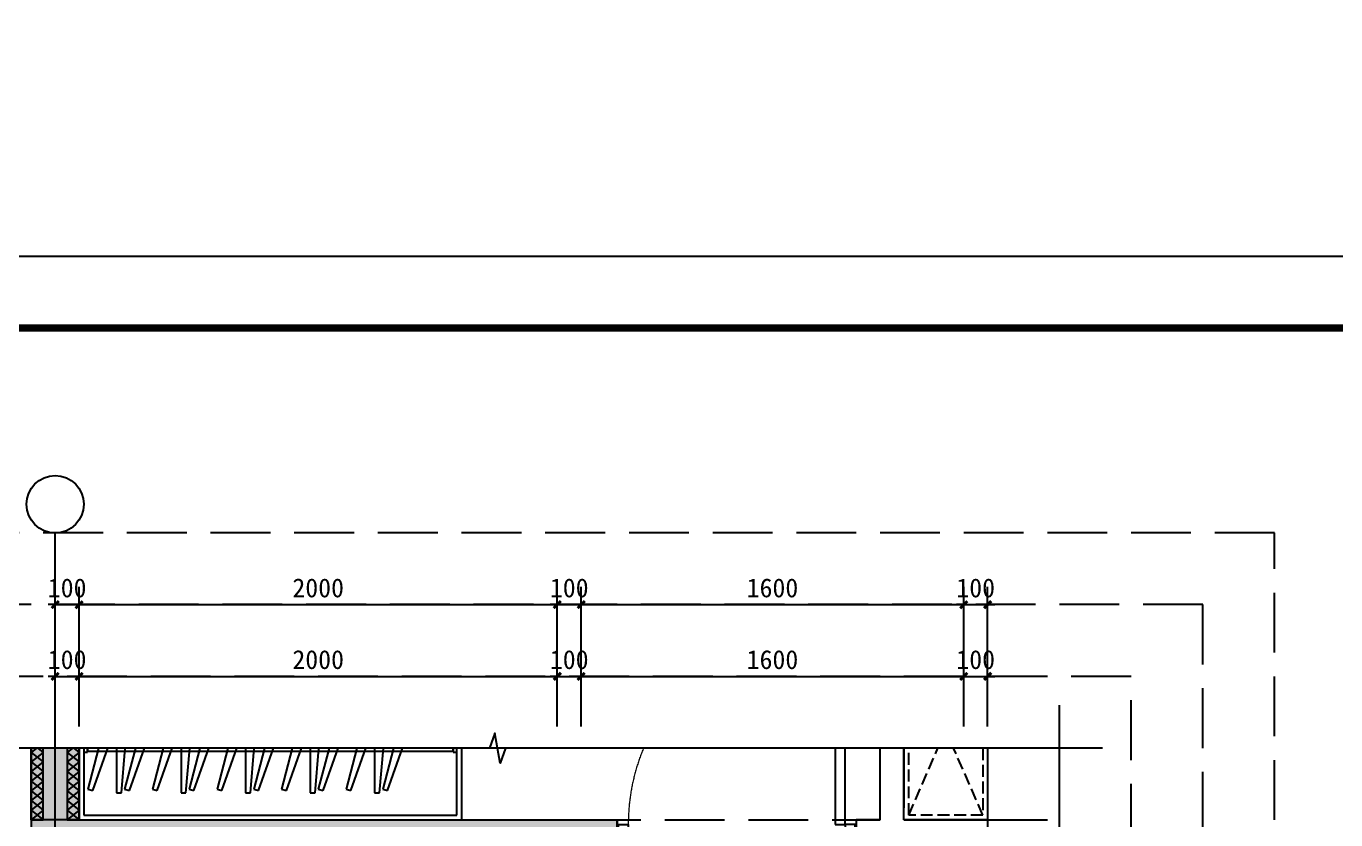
# Model space of a CAD drawing. Header units: millimetres. Extents: x -15 to 66915, y -15 to 18798.
# Drawn here: x 57304 to 62782, y 15463 to 18783 of the extents above; entities that cross this region are included whole.
import ezdxf
from ezdxf.enums import TextEntityAlignment as Align
from ezdxf.xclip import XClip

# ---------------------------------------------------------------- set-up
doc = ezdxf.new("R2010")
doc.units = ezdxf.units.MM
doc.header["$LTSCALE"] = 1000
doc.header["$XCLIPFRAME"] = 2
for name, pattern in [('1#2#楼$0$DOTE', [2.42, 2, -0.2, 0.02, -0.2]), ('160-墙体$0$DASH', [0.35, 0.25, -0.1]), ('160-家具-标$0$DASH', [0.35, 0.25, -0.1]), ('DASH', [0.35, 0.25, -0.1])]:
    doc.linetypes.add(name, pattern=pattern)
doc.layers.get('Defpoints').update_dxf_attribs({"color": 4, "linetype": 'DASH'})
for name, color, linetype in [('1#2#楼$0$A-ANNO-AXIS', 3, 'Continuous'), ('1#2#楼$0$A-ANNO-DIMS', 3, 'Continuous'), ('1#2#楼$0$A-ANNO-DOTE', 10, '1#2#楼$0$DOTE'), ('1#2#楼$0$A-ANNO-SYMB', 3, 'Continuous'), ('160-J-MC$0$A-DOOR', 51, 'Continuous'), ('160-J-MC$0$A-FLOR-HRAL', 71, 'Continuous'), ('160-J-MC$0$A-WALL-CONC', 9, 'Continuous'), ('160-墙体$0$A-COLU-CONC-HATC', 204, 'Continuous'), ('160-墙体$0$A-DOOR', 51, 'Continuous'), ('160-墙体$0$A-WALL-BLOK', 131, 'Continuous'), ('160-墙体$0$A-WALL-CONC', 9, 'Continuous'), ('160-墙体$0$A-WALL-INSL', 241, 'Continuous'), ('160-墙体-PC$0$A-ANNO-HATC-PATT', 8, 'Continuous'), ('160-家具-标$0$DS-HIGH CABINET', 47, 'Continuous'), ('160-家具-标$0$DS-HIGH CABINET--02', 35, 'Continuous'), ('A1+无手签$0$A-ANNO-TTLB', 7, 'Continuous'), ('AXIS_TEXT', 7, 'Continuous')]:
    doc.layers.add(name, color=color, linetype=linetype)
doc.styles.add('1#2#楼$0$_TCH_DIM_T3', font='')
doc.styles.add('COMPLEX', font='COMPLEX')
doc.styles.get('1#2#楼$0$_TCH_DIM_T3').set_extended_font_data('SimSun')
doc.dimstyles.new('1#2#楼$0$_TCH_ARCH&&30', dxfattribs={"dimtxt": 79.303797, "dimasz": 30, "dimexe": 75, "dimexo": 90, "dimgap": 30, "dimtad": 1, "dimdec": 0, "dimzin": 0, "dimdsep": 46, "dimtxsty": '1#2#楼$0$_TCH_DIM_T3', "dimblk": '1#2#楼$0$_ArchTick', "dimcen": 0.09, "dimclrt": 7, "dimazin": 2, "dimtfac": 1, "dimtdec": 0, "dimtix": 1, "dimtmove": 2, "dimatfit": 3, "dimfxl": 100, "dimtolj": 1, "dimtzin": 0, "dimarcsym": 0})

# ---------------------------------------------------------------- blocks, each defined once
blk = doc.blocks.new('160-墙体$0$$DorLib2D$00000009')
for p, q in [((0.4129, 0.9053), (0.4129, 0.0807)), ((0.4541, 0.9053), (0.4129, 0.9053)), ((0.4541, 0.0807), (0.4541, 0.9053)), ((0.4129, 0.7822), (0.378, 0.7822)), ((0.489, 0.7822), (0.4541, 0.7822)), ((0.4129, 0.6235), (0.378, 0.6235)), ((0.489, 0.6235), (0.4541, 0.6235)), ((-0.4941, 0.0807), (-0.4529, 0.0807)), ((-0.4941, -0.0018), (-0.4941, 0.0807)), ((-0.4529, 0.0807), (-0.4529, 0.0395)), ((0.4129, 0.0807), (0.4541, 0.0807)), ((0.4953, 0.0807), (0.4541, 0.0807)), ((0.4541, 0.0807), (0.4541, 0.0395)), ((0.4953, -0.0018), (0.4953, 0.0807)), ((-0.4529, 0.0395), (-0.4117, 0.0395)), ((-0.4117, 0.0395), (-0.4117, -0.0018)), ((0.4541, 0.0395), (0.4129, 0.0395)), ((0.4129, 0.0395), (0.4129, -0.0018)), ((-0.4941, -0.0018), (-0.4941, -0.0018)), ((-0.4117, -0.0018), (-0.4941, -0.0018)), ((0.4129, -0.0018), (0.4953, -0.0018)), ((0.4953, -0.0018), (0.4953, -0.0018))]:
    blk.add_line(p, q)
at = {"lineweight": 13}
for p, q in [((0.378, 0.7822), (0.378, 0.6235)), ((0.489, 0.7822), (0.489, 0.6235))]:
    blk.add_line(p, q, dxfattribs=at)
blk.add_arc((0.3716, 0.0817), 0.8246, 87.134, 180.0717, dxfattribs=at)
blk = doc.blocks.new('160-墙体')
at = {"layer": '160-墙体$0$A-COLU-CONC-HATC'}
for points in [[(100, 11200), (-100, 11400), (-100, 10700), (100, 10700)], [(-100, 11400), (100, 11200), (800, 11200), (800, 11400)], [(2900, 11200), (4200, 11200), (4200, 11400), (2900, 11400)], [(100, 10700), (-100, 10700), (-100, 8100), (33.3, 8100), (100, 8200)], [(33.3, 8100), (100, 8000), (2350, 8000), (2350, 8200), (100, 8200)]]:
    blk.add_hatch(color=256, dxfattribs=at).paths.add_polyline_path(points)
at = {"layer": '160-墙体$0$A-DOOR', "linetype": '160-墙体$0$DASH'}
blk.add_line((3900, 8200), (6500, 8200), dxfattribs=at)
at = {"layer": '160-墙体$0$A-WALL-BLOK'}
for p, q in [((3450, 8200), (3450, 11200)), ((3450, 11200), (3550, 11200)), ((3550, 8200), (3550, 11200)), ((2350, 8000), (2350, 8200)), ((3450, 8200), (3350, 8200)), ((3350, 8200), (3350, 8000)), ((3550, 8200), (3900, 8200)), ((3900, 8200), (3900, 8000))]:
    blk.add_line(p, q, dxfattribs=at)
at = {"layer": '160-墙体$0$A-WALL-CONC'}
for p, q in [((-100, 11400), (-100, 10700)), ((-100, 11400), (800, 11400)), ((800, 11400), (800, 11200)), ((2900, 11400), (4200, 11400)), ((2900, 11400), (2900, 11200)), ((4200, 11400), (4200, 11200)), ((100, 11200), (100, 10700)), ((100, 11200), (800, 11200)), ((2900, 11200), (4200, 11200)), ((-100, 10700), (-100, 8100)), ((100, 10700), (100, 8200)), ((100, 8200), (2350, 8200)), ((2350, 8200), (2350, 8000))]:
    blk.add_line(p, q, dxfattribs=at)
at = {"layer": '160-墙体$0$A-WALL-INSL'}
for p, q in [((-220, 11520), (800, 11520)), ((2900, 11520), (4200, 11520))]:
    blk.add_line(p, q, dxfattribs=at)
at = {"layer": '160-墙体$0$A-DOOR', "xscale": 1000, "yscale": 1000, "zscale": 200}
blk.add_blockref('160-墙体$0$$DorLib2D$00000009', (2850, 8100), dxfattribs=at)
blk = doc.blocks.new('160-J-MC$0$$WINLIB2D$00000001')
at = {"color": 0}
for points in [[(-0.5, 0.5), (-0.5, -0.5)], [(-0.5, 0.5), (0.5, 0.5)], [(0.5, -0.5), (0.5, 0.5)], [(0.5, 0.1667), (-0.5, 0.1667)], [(0.5, -0.1667), (-0.5, -0.1667)], [(-0.5, -0.5), (0.5, -0.5)]]:
    blk.add_lwpolyline(points, dxfattribs=at)
blk = doc.blocks.new('160-J-MC')
at = {"layer": '160-J-MC$0$A-FLOR-HRAL'}
for points in [[(-6000, 11250), (-4200, 11250), (-4200, 11200), (-6000, 11200)], [(-2900, 11250), (-800, 11250), (-800, 11200), (-2900, 11200)]]:
    blk.add_lwpolyline(points, close=True, dxfattribs=at)
at = {"layer": '160-J-MC$0$A-WALL-CONC'}
for p, q in [((-4200, 11400), (-4200, 11200)), ((-2900, 11400), (-2900, 11200)), ((-800, 11400), (-800, 11200))]:
    blk.add_line(p, q, dxfattribs=at)
at = {"layer": '160-J-MC$0$A-DOOR', "yscale": 320, "zscale": 320, "rotation": 180}
for p, xscale in [((-5100, 11360), 1800), ((-1850, 11360), 2100)]:
    blk.add_blockref('160-J-MC$0$$WINLIB2D$00000001', p, dxfattribs=dict(at, xscale=xscale))
blk = doc.blocks.new('*U235')
at = {"color": 250, "linetype": '160-家具-标$0$DASH', "ltscale": 0.2}
for p, q in [((20, -330), (730, -20)), ((20, -20), (730, -330)), ((770, -330), (1480, -20)), ((770, -20), (1480, -330)), ((1520, -330), (2230, -20)), ((1520, -20), (2230, -330)), ((2270, -330), (2980, -20)), ((2270, -20), (2980, -330))]:
    blk.add_line(p, q, dxfattribs=at)
for points in [[(0, 0), (750, 0), (750, -350), (0, -350)], [(750, 0), (1500, 0), (1500, -350), (750, -350)], [(1500, 0), (2250, 0), (2250, -350), (1500, -350)], [(2250, 0), (3000, 0), (3000, -350), (2250, -350)]]:
    blk.add_lwpolyline(points, close=True)
for points in [[(20, -20), (730, -20), (730, -330), (20, -330)], [(770, -20), (1480, -20), (1480, -330), (770, -330)], [(1520, -20), (2230, -20), (2230, -330), (1520, -330)], [(2270, -20), (2980, -20), (2980, -330), (2270, -330)]]:
    blk.add_lwpolyline(points, close=True, dxfattribs=at)
blk = doc.blocks.new('*U230')
at = {"layer": '160-家具-标$0$DS-HIGH CABINET', "ltscale": 20}
blk.add_lwpolyline([(0, 0), (0, -600), (1600.1, -600), (1600.1, 0)], close=True, dxfattribs=at)
at = {"layer": '160-家具-标$0$DS-HIGH CABINET--02', "linetype": '160-家具-标$0$DASH', "ltscale": 300}
for points in [[(20, -25), (20, -580), (1580.1, -580), (1580.1, -25)], [(35, -282.5), (20, -282.5), (20, -317.5), (35, -317.5)], [(1565.1, -287.5), (35, -287.5), (35, -312.5), (1565.1, -312.5)], [(1580.1, -282.5), (1565.1, -282.5), (1565.1, -317.5), (1580.1, -317.5)]]:
    blk.add_lwpolyline(points, close=True, dxfattribs=at)
for points in [[(135.6, -93.9), (36.9, -472.2), (57, -477.4), (119.8, -300), (151.6, -96.5), (135.6, -93.9)], [(156.2, -96.6), (156.2, -487.5), (176.9, -487.5), (192.9, -300), (172.4, -95), (156.2, -96.6)], [(289, -93.9), (190.4, -472.2), (210.4, -477.4), (273.2, -300), (305, -96.5), (289, -93.9)], [(405.6, -93.9), (306.9, -472.2), (327, -477.4), (389.8, -300), (421.6, -96.5), (405.6, -93.9)], [(426.2, -96.6), (426.2, -487.5), (446.9, -487.5), (462.9, -300), (442.4, -95), (426.2, -96.6)], [(559, -93.9), (460.4, -472.2), (480.4, -477.4), (543.2, -300), (575, -96.5), (559, -93.9)], [(675.6, -93.9), (576.9, -472.2), (597, -477.4), (659.8, -300), (691.6, -96.5), (675.6, -93.9)], [(696.2, -96.6), (696.2, -487.5), (716.9, -487.5), (732.9, -300), (712.4, -95), (696.2, -96.6)], [(829, -93.9), (730.4, -472.2), (750.4, -477.4), (813.2, -300), (845, -96.5), (829, -93.9)], [(945.6, -93.9), (846.9, -472.2), (867, -477.4), (929.8, -300), (961.6, -96.5), (945.6, -93.9)], [(966.2, -96.6), (966.2, -487.5), (986.9, -487.5), (1002.9, -300), (982.4, -95), (966.2, -96.6)], [(1099, -93.9), (1000.4, -472.2), (1020.4, -477.4), (1083.2, -300), (1115, -96.5), (1099, -93.9)], [(1215.6, -93.9), (1116.9, -472.2), (1137, -477.4), (1199.8, -300), (1231.6, -96.5), (1215.6, -93.9)], [(1236.2, -96.6), (1236.2, -487.5), (1256.9, -487.5), (1272.9, -300), (1252.4, -95), (1236.2, -96.6)], [(1369, -93.9), (1270.4, -472.2), (1290.4, -477.4), (1353.2, -300), (1385, -96.5), (1369, -93.9)]]:
    blk.add_lwpolyline(points, dxfattribs=at)
blk = doc.blocks.new('160-家具-标', base_point=(73350, 11050.5))
at = {"layer": 'Defpoints'}
for points in [[(69900, 19150.5), (66850, 19150.5), (66850, 22150.5), (69900, 22150.5)], [(70000, 22150.5), (73350, 22150.5), (73350, 19150.5), (70000, 19150.5)]]:
    blk.add_lwpolyline(points, close=True, dxfattribs=at)
at = {"ltscale": 400, "xscale": -1}
blk.add_blockref('*U230', (73350, 19750.5), dxfattribs=at)
at = {"layer": '160-家具-标$0$DS-HIGH CABINET', "extrusion": (0, 0, -1), "zscale": -1.000000000000001, "rotation": 90}
blk.add_blockref('*U235', (-69900, 19150.5), dxfattribs=at)
blk = doc.blocks.new('160-墙体-PC$0$$LinePat$保温板1')
at = {"color": 0}
for p, q in [((0, 0), (16, -20)), ((0, -20), (16, 0))]:
    blk.add_line(p, q, dxfattribs=at)
blk = doc.blocks.new('160-墙体-PC')
at = {"layer": '160-墙体-PC$0$A-ANNO-HATC-PATT'}
for points in [[(799.8, 11200), (799.8, 11400), (399.8, 11400), (399.8, 11200)], [(399.8, 11350), (399.8, 11400), (799.8, 11400), (799.8, 11350)], [(2899.8, 11350), (2899.8, 11400), (4199.8, 11400), (4199.8, 11350)], [(4199.8, 11200), (4199.8, 11400), (2899.8, 11400), (2899.8, 11200)], [(399.8, 11200), (399.8, 11250), (799.8, 11250), (799.8, 11200)], [(2899.8, 11200), (2899.8, 11250), (4199.8, 11250), (4199.8, 11200)], [(-100, 8200), (-50, 8200), (-50.2, 10900), (-100.2, 10900)], [(-100.2, 10900), (99.8, 10900), (100, 8200), (-100, 8200)], [(50, 8200), (100, 8200), (99.8, 10900), (49.8, 10900)]]:
    blk.add_lwpolyline(points, close=True, dxfattribs=at)
at = {"layer": '160-墙体-PC$0$A-ANNO-HATC-PATT', "yscale": 2.5, "zscale": 2.5}
for p, xscale, rotation in [((439.8, 11349.8), 2.499981720335275, 180.0333475038622), ((479.8, 11349.8), 2.499981720335275, 180.0333475038622), ((519.8, 11349.8), 2.499981720335275, 180.0333475038622), ((559.8, 11349.9), 2.499981720335275, 180.0333475038622), ((599.8, 11349.9), 2.499981720335275, 180.0333475038622), ((639.8, 11349.9), 2.499981720335275, 180.0333475038622), ((679.8, 11349.9), 2.499981720335275, 180.0333475038622), ((719.8, 11350), 2.499981720335275, 180.0333475038622), ((759.8, 11350), 2.499981720335275, 180.0333475038622), ((799.8, 11350), 2.499981720335275, 180.0333475038622), ((2940.4, 11349.8), 2.539062541603466, 180.010371239789), ((2981, 11349.8), 2.539062541603466, 180.010371239789), ((3021.6, 11349.8), 2.539062541603466, 180.010371239789), ((3062.3, 11349.8), 2.539062541603466, 180.010371239789), ((3102.9, 11349.8), 2.539062541603466, 180.010371239789), ((3143.5, 11349.8), 2.539062541603466, 180.010371239789), ((3184.1, 11349.8), 2.539062541603466, 180.010371239789), ((3224.8, 11349.8), 2.539062541603466, 180.010371239789), ((3265.4, 11349.8), 2.539062541603466, 180.010371239789), ((3306, 11349.8), 2.539062541603466, 180.010371239789), ((3346.6, 11349.8), 2.539062541603466, 180.010371239789), ((3387.3, 11349.9), 2.539062541603466, 180.010371239789), ((3427.9, 11349.9), 2.539062541603466, 180.010371239789), ((3468.5, 11349.9), 2.539062541603466, 180.010371239789), ((3509.1, 11349.9), 2.539062541603466, 180.010371239789), ((3549.8, 11349.9), 2.539062541603466, 180.010371239789), ((3590.4, 11349.9), 2.539062541603466, 180.010371239789), ((3631, 11349.9), 2.539062541603466, 180.010371239789), ((3671.6, 11349.9), 2.539062541603466, 180.010371239789), ((3712.3, 11349.9), 2.539062541603466, 180.010371239789), ((3752.9, 11349.9), 2.539062541603466, 180.010371239789), ((3793.5, 11349.9), 2.539062541603466, 180.010371239789), ((3834.1, 11349.9), 2.539062541603466, 180.010371239789), ((3874.8, 11349.9), 2.539062541603466, 180.010371239789), ((3915.4, 11349.9), 2.539062541603466, 180.010371239789), ((3956, 11350), 2.539062541603466, 180.010371239789), ((3996.6, 11350), 2.539062541603466, 180.010371239789), ((4037.3, 11350), 2.539062541603466, 180.010371239789), ((4077.9, 11350), 2.539062541603466, 180.010371239789), ((4118.5, 11350), 2.539062541603466, 180.010371239789), ((4159.1, 11350), 2.539062541603466, 180.010371239789), ((4199.8, 11350), 2.539062541603466, 180.010371239789), ((439.8, 11200), 2.499981296852324, 180.0000113293484), ((479.8, 11200), 2.499981296852324, 180.0000113293484), ((519.8, 11200), 2.499981296852324, 180.0000113293484), ((559.8, 11200), 2.499981296852324, 180.0000113293484), ((599.8, 11200), 2.499981296852324, 180.0000113293484), ((639.8, 11200), 2.499981296852324, 180.0000113293484), ((679.8, 11200), 2.499981296852324, 180.0000113293484), ((719.8, 11200), 2.499981296852324, 180.0000113293484), ((759.8, 11200), 2.499981296852324, 180.0000113293484), ((799.8, 11200), 2.499981296852324, 180.0000113293484), ((2940.4, 11200), 2.539062499997184, 180.0001140310152), ((2981, 11200), 2.539062499997184, 180.0001140310152), ((3021.6, 11200), 2.539062499997184, 180.0001140310152), ((3062.3, 11200), 2.539062499997184, 180.0001140310152), ((3102.9, 11200), 2.539062499997184, 180.0001140310152), ((3143.5, 11200), 2.539062499997184, 180.0001140310152), ((3184.1, 11200), 2.539062499997184, 180.0001140310152), ((3224.8, 11200), 2.539062499997184, 180.0001140310152), ((3265.4, 11200), 2.539062499997184, 180.0001140310152), ((3306, 11200), 2.539062499997184, 180.0001140310152), ((3346.6, 11200), 2.539062499997184, 180.0001140310152), ((3387.3, 11200), 2.539062499997184, 180.0001140310152), ((3427.9, 11200), 2.539062499997184, 180.0001140310152), ((3468.5, 11200), 2.539062499997184, 180.0001140310152), ((3509.1, 11200), 2.539062499997184, 180.0001140310152), ((3549.8, 11200), 2.539062499997184, 180.0001140310152), ((3590.4, 11200), 2.539062499997184, 180.0001140310152), ((3631, 11200), 2.539062499997184, 180.0001140310152), ((3671.6, 11200), 2.539062499997184, 180.0001140310152), ((3712.3, 11200), 2.539062499997184, 180.0001140310152), ((3752.9, 11200), 2.539062499997184, 180.0001140310152), ((3793.5, 11200), 2.539062499997184, 180.0001140310152), ((3834.1, 11200), 2.539062499997184, 180.0001140310152), ((3874.8, 11200), 2.539062499997184, 180.0001140310152), ((3915.4, 11200), 2.539062499997184, 180.0001140310152), ((3956, 11200), 2.539062499997184, 180.0001140310152), ((3996.6, 11200), 2.539062499997184, 180.0001140310152), ((4037.3, 11200), 2.539062499997184, 180.0001140310152), ((4077.9, 11200), 2.539062499997184, 180.0001140310152), ((4118.5, 11200), 2.539062499997184, 180.0001140310152), ((4159.1, 11200), 2.539062499997184, 180.0001140310152), ((4199.8, 11200), 2.539062499997184, 180.0001140310152), ((-50.2, 10900), 2.518653424614289, 270), ((-50.2, 10859.7), 2.518653424614289, 270), ((99.8, 10900), 2.518653434408918, 270.0050547707189), ((99.8, 10859.7), 2.518653434408918, 270.0050547707189), ((-50.2, 10819.4), 2.518653424614289, 270), ((99.8, 10819.4), 2.518653434408918, 270.0050547707189), ((-50.2, 10779.1), 2.518653424614289, 270), ((-50.2, 10738.8), 2.518653424614289, 270), ((99.8, 10779.1), 2.518653434408918, 270.0050547707189), ((99.8, 10738.8), 2.518653434408918, 270.0050547707189), ((-50.2, 10698.5), 2.518653424614289, 270), ((99.8, 10698.5), 2.518653434408918, 270.0050547707189), ((-50.2, 10658.2), 2.518653424614289, 270), ((99.8, 10658.2), 2.518653434408918, 270.0050547707189), ((-50.2, 10617.9), 2.518653424614289, 270), ((-50.2, 10577.6), 2.518653424614289, 270), ((99.8, 10617.9), 2.518653434408918, 270.0050547707189), ((99.8, 10577.6), 2.518653434408918, 270.0050547707189), ((-50.2, 10537.3), 2.518653424614289, 270), ((99.8, 10537.3), 2.518653434408918, 270.0050547707189), ((-50.2, 10497), 2.518653424614289, 270), ((99.8, 10497), 2.518653434408918, 270.0050547707189), ((-50.2, 10456.7), 2.518653424614289, 270), ((-50.2, 10416.4), 2.518653424614289, 270), ((99.8, 10456.7), 2.518653434408918, 270.0050547707189), ((99.8, 10416.4), 2.518653434408918, 270.0050547707189), ((-50.2, 10376.1), 2.518653424614289, 270), ((99.8, 10376.1), 2.518653434408918, 270.0050547707189), ((-50.2, 10335.8), 2.518653424614289, 270), ((99.8, 10335.8), 2.518653434408918, 270.0050547707189), ((-50.2, 10295.5), 2.518653424614289, 270), ((-50.2, 10255.2), 2.518653424614289, 270), ((99.8, 10295.5), 2.518653434408918, 270.0050547707189), ((99.8, 10255.2), 2.518653434408918, 270.0050547707189), ((-50.2, 10214.9), 2.518653424614289, 270), ((99.8, 10214.9), 2.518653434408918, 270.0050547707189), ((-50.2, 10174.6), 2.518653424614289, 270), ((-50.2, 10134.3), 2.518653424614289, 270), ((99.8, 10174.6), 2.518653434408918, 270.0050547707189), ((99.8, 10134.3), 2.518653434408918, 270.0050547707189), ((-50.2, 10094), 2.518653424614289, 270), ((99.8, 10094), 2.518653434408918, 270.0050547707189), ((-50.2, 10053.7), 2.518653424614289, 270), ((99.8, 10053.7), 2.518653434408918, 270.0050547707189), ((-50.2, 10013.4), 2.518653424614289, 270), ((-50.2, 9973.1), 2.518653424614289, 270), ((99.8, 10013.4), 2.518653434408918, 270.0050547707189), ((99.8, 9973.1), 2.518653434408918, 270.0050547707189), ((-50.2, 9932.8), 2.518653424614289, 270), ((99.8, 9932.8), 2.518653434408918, 270.0050547707189), ((-50.2, 9892.5), 2.518653424614289, 270), ((99.8, 9892.5), 2.518653434408918, 270.0050547707189), ((-50.2, 9852.2), 2.518653424614289, 270), ((-50.2, 9811.9), 2.518653424614289, 270), ((99.9, 9852.2), 2.518653434408918, 270.0050547707189), ((99.9, 9811.9), 2.518653434408918, 270.0050547707189), ((-50.2, 9771.6), 2.518653424614289, 270), ((99.9, 9771.6), 2.518653434408918, 270.0050547707189), ((-50.2, 9731.3), 2.518653424614289, 270), ((99.9, 9731.3), 2.518653434408918, 270.0050547707189), ((-50.2, 9691), 2.518653424614289, 270), ((-50.2, 9650.7), 2.518653424614289, 270), ((99.9, 9691), 2.518653434408918, 270.0050547707189), ((99.9, 9650.7), 2.518653434408918, 270.0050547707189), ((-50.2, 9610.4), 2.518653424614289, 270), ((99.9, 9610.4), 2.518653434408918, 270.0050547707189), ((-50.2, 9570.1), 2.518653424614289, 270), ((99.9, 9570.1), 2.518653434408918, 270.0050547707189), ((-50.2, 9529.8), 2.518653424614289, 270), ((-50.2, 9489.5), 2.518653424614289, 270), ((99.9, 9529.8), 2.518653434408918, 270.0050547707189), ((99.9, 9489.5), 2.518653434408918, 270.0050547707189), ((-50.2, 9449.2), 2.518653424614289, 270), ((99.9, 9449.2), 2.518653434408918, 270.0050547707189), ((-50.2, 9408.9), 2.518653424614289, 270), ((-50.2, 9368.7), 2.518653424614289, 270), ((99.9, 9408.9), 2.518653434408918, 270.0050547707189), ((99.9, 9368.7), 2.518653434408918, 270.0050547707189), ((-50.2, 9328.4), 2.518653424614289, 270), ((99.9, 9328.4), 2.518653434408918, 270.0050547707189), ((-50.2, 9288.1), 2.518653424614289, 270), ((99.9, 9288.1), 2.518653434408918, 270.0050547707189), ((-50.2, 9247.8), 2.518653424614289, 270), ((-50.2, 9207.5), 2.518653424614289, 270), ((99.9, 9247.8), 2.518653434408918, 270.0050547707189), ((99.9, 9207.5), 2.518653434408918, 270.0050547707189), ((-50.2, 9167.2), 2.518653424614289, 270), ((99.9, 9167.2), 2.518653434408918, 270.0050547707189), ((-50.2, 9126.9), 2.518653424614289, 270), ((99.9, 9126.9), 2.518653434408918, 270.0050547707189), ((-50.2, 9086.6), 2.518653424614289, 270), ((-50.2, 9046.3), 2.518653424614289, 270), ((99.9, 9086.6), 2.518653434408918, 270.0050547707189), ((99.9, 9046.3), 2.518653434408918, 270.0050547707189), ((-50.2, 9006), 2.518653424614289, 270), ((99.9, 9006), 2.518653434408918, 270.0050547707189), ((-50.2, 8965.7), 2.518653424614289, 270), ((99.9, 8965.7), 2.518653434408918, 270.0050547707189), ((-50.2, 8925.4), 2.518653424614289, 270), ((-50.2, 8885.1), 2.518653424614289, 270), ((99.9, 8925.4), 2.518653434408918, 270.0050547707189), ((99.9, 8885.1), 2.518653434408918, 270.0050547707189), ((-50.2, 8844.8), 2.518653424614289, 270), ((99.9, 8844.8), 2.518653434408918, 270.0050547707189), ((-50.2, 8804.5), 2.518653424614289, 270), ((-50.2, 8764.2), 2.518653424614289, 270), ((99.9, 8804.5), 2.518653434408918, 270.0050547707189), ((99.9, 8764.2), 2.518653434408918, 270.0050547707189), ((-50.2, 8723.9), 2.518653424614289, 270), ((100, 8723.9), 2.518653434408918, 270.0050547707189), ((-50.2, 8683.6), 2.518653424614289, 270), ((100, 8683.6), 2.518653434408918, 270.0050547707189), ((-50.2, 8643.3), 2.518653424614289, 270), ((-50.2, 8603), 2.518653424614289, 270), ((100, 8643.3), 2.518653434408918, 270.0050547707189), ((100, 8603), 2.518653434408918, 270.0050547707189), ((-50.2, 8562.7), 2.518653424614289, 270), ((100, 8562.7), 2.518653434408918, 270.0050547707189), ((-50.2, 8522.4), 2.518653424614289, 270), ((100, 8522.4), 2.518653434408918, 270.0050547707189), ((-50.2, 8482.1), 2.518653424614289, 270), ((-50.2, 8441.8), 2.518653424614289, 270), ((100, 8482.1), 2.518653434408918, 270.0050547707189), ((100, 8441.8), 2.518653434408918, 270.0050547707189), ((-50.2, 8401.5), 2.518653424614289, 270), ((100, 8401.5), 2.518653434408918, 270.0050547707189), ((-50.2, 8361.2), 2.518653424614289, 270), ((100, 8361.2), 2.518653434408918, 270.0050547707189), ((-50.2, 8320.9), 2.518653424614289, 270), ((-50.2, 8280.6), 2.518653424614289, 270), ((100, 8320.9), 2.518653434408918, 270.0050547707189), ((100, 8280.6), 2.518653434408918, 270.0050547707189), ((-50.2, 8240.3), 2.518653424614289, 270), ((100, 8240.3), 2.518653434408918, 270.0050547707189)]:
    blk.add_blockref('160-墙体-PC$0$$LinePat$保温板1', p, dxfattribs=dict(at, xscale=xscale, rotation=rotation))
blk = doc.blocks.new('1#2#楼$0$GTFBGF')
ref = blk.add_blockref('160-墙体-PC', (-9250, -11300))
XClip(ref).set_block_clipping_path([(13249.9999999997, 5350.000000002), (10449.9999999998, 5350.000000002), (10449.9999999998, 11800.000000002), (-900.0000000002, 11800.000000002), (-900.0000000002, -2099.999999998), (13249.9999999996, -2099.9999999981)])
ref = blk.add_blockref('160-J-MC', (-9250, -11300), dxfattribs=dict(xscale=-1))
XClip(ref).set_block_clipping_path([(-13249.9999999999, 5349.9999999999), (-10450, 5349.9999999999), (-10450, 11800), (900, 11800), (900, -2100), (-13249.9999999998, -2100.0000000002)])
ref = blk.add_blockref('160-墙体', (-9250, -11300))
XClip(ref).set_block_clipping_path([(13249.9999999999, 5349.9999999999), (10450, 5349.9999999999), (10450, 11800), (-900, 11800), (-900, -2100), (13249.9999999998, -2100.0000000002)])
at = {"xscale": -1}
blk.add_blockref('160-家具-标', (-9150, -11200), dxfattribs=at)
blk = doc.blocks.new('1#2#楼$0$_ArchTick')
at = {"color": 0, "linetype": 'ByBlock', "const_width": 0.4}
blk.add_lwpolyline([(-0.5, -0.5), (0.5, 0.5)], dxfattribs=at)
blk = doc.blocks.new('*D660')
at = {"layer": '1#2#楼$0$A-ANNO-DIMS', "color": 0, "lineweight": -2, "transparency": 16777216}
for p, q in [((61225.5, 15852.7), (61225.5, 16137.7)), ((61325.5, 15852.7), (61325.5, 16137.7)), ((61225.5, 16062.7), (61195.5, 16062.7)), ((61225.5, 16062.7), (61325.5, 16062.7)), ((61325.5, 16062.7), (61355.5, 16062.7))]:
    blk.add_line(p, q, dxfattribs=at)
at = {"layer": 'Defpoints', "color": 0, "transparency": 16777216}
for p in [(61325.5, 16062.7), (61225.5, 15762.7), (61325.5, 15762.7)]:
    blk.add_point(p, dxfattribs=at)
at = {"layer": '1#2#楼$0$A-ANNO-DIMS', "color": 0, "lineweight": -2, "transparency": 16777216, "xscale": 30, "yscale": 30, "zscale": 30}
blk.add_blockref('1#2#楼$0$_ArchTick', (61225.5, 16062.7), dxfattribs=at)
at = {"layer": '1#2#楼$0$A-ANNO-DIMS', "color": 0, "lineweight": -2, "transparency": 16777216, "xscale": 30, "yscale": 30, "zscale": 30, "rotation": 180}
blk.add_blockref('1#2#楼$0$_ArchTick', (61325.5, 16062.7), dxfattribs=at)
at = {"layer": '1#2#楼$0$A-ANNO-DIMS', "color": 7, "transparency": 16777216, "insert": (61275.5, 16132.3), "char_height": 79.3, "attachment_point": 5, "style": '1#2#楼$0$_TCH_DIM_T3'}
blk.add_mtext('\\A1;100', dxfattribs=at)
blk = doc.blocks.new('*D661')
at = {"layer": '1#2#楼$0$A-ANNO-DIMS', "color": 0, "lineweight": -2, "transparency": 16777216}
for p, q in [((59625.5, 15852.7), (59625.5, 16137.7)), ((61225.5, 15852.7), (61225.5, 16137.7)), ((59625.5, 16062.7), (61225.5, 16062.7))]:
    blk.add_line(p, q, dxfattribs=at)
at = {"layer": 'Defpoints', "color": 0, "transparency": 16777216}
for p in [(61225.5, 16062.7), (59625.5, 15762.7), (61225.5, 15762.7)]:
    blk.add_point(p, dxfattribs=at)
at = {"layer": '1#2#楼$0$A-ANNO-DIMS', "color": 0, "lineweight": -2, "transparency": 16777216, "xscale": 30, "yscale": 30, "zscale": 30, "rotation": 180}
blk.add_blockref('1#2#楼$0$_ArchTick', (59625.5, 16062.7), dxfattribs=at)
at = {"layer": '1#2#楼$0$A-ANNO-DIMS', "color": 0, "lineweight": -2, "transparency": 16777216, "xscale": 30, "yscale": 30, "zscale": 30}
blk.add_blockref('1#2#楼$0$_ArchTick', (61225.5, 16062.7), dxfattribs=at)
at = {"layer": '1#2#楼$0$A-ANNO-DIMS', "color": 7, "transparency": 16777216, "insert": (60425.5, 16132.3), "char_height": 79.3, "attachment_point": 5, "style": '1#2#楼$0$_TCH_DIM_T3'}
blk.add_mtext('\\A1;1600', dxfattribs=at)
blk = doc.blocks.new('*D662')
at = {"layer": '1#2#楼$0$A-ANNO-DIMS', "color": 0, "lineweight": -2, "transparency": 16777216}
for p, q in [((59525.5, 15852.7), (59525.5, 16137.7)), ((59625.5, 15852.7), (59625.5, 16137.7)), ((59525.5, 16062.7), (59495.5, 16062.7)), ((59525.5, 16062.7), (59625.5, 16062.7)), ((59625.5, 16062.7), (59655.5, 16062.7))]:
    blk.add_line(p, q, dxfattribs=at)
at = {"layer": 'Defpoints', "color": 0, "transparency": 16777216}
for p in [(59625.5, 16062.7), (59525.5, 15762.7), (59625.5, 15762.7)]:
    blk.add_point(p, dxfattribs=at)
at = {"layer": '1#2#楼$0$A-ANNO-DIMS', "color": 0, "lineweight": -2, "transparency": 16777216, "xscale": 30, "yscale": 30, "zscale": 30}
blk.add_blockref('1#2#楼$0$_ArchTick', (59525.5, 16062.7), dxfattribs=at)
at = {"layer": '1#2#楼$0$A-ANNO-DIMS', "color": 0, "lineweight": -2, "transparency": 16777216, "xscale": 30, "yscale": 30, "zscale": 30, "rotation": 180}
blk.add_blockref('1#2#楼$0$_ArchTick', (59625.5, 16062.7), dxfattribs=at)
at = {"layer": '1#2#楼$0$A-ANNO-DIMS', "color": 7, "transparency": 16777216, "insert": (59575.5, 16132.3), "char_height": 79.3, "attachment_point": 5, "style": '1#2#楼$0$_TCH_DIM_T3'}
blk.add_mtext('\\A1;100', dxfattribs=at)
blk = doc.blocks.new('*D663')
at = {"layer": '1#2#楼$0$A-ANNO-DIMS', "color": 0, "lineweight": -2, "transparency": 16777216}
for p, q in [((57525.5, 15852.7), (57525.5, 16137.7)), ((59525.5, 15852.7), (59525.5, 16137.7)), ((57525.5, 16062.7), (59525.5, 16062.7))]:
    blk.add_line(p, q, dxfattribs=at)
at = {"layer": 'Defpoints', "color": 0, "transparency": 16777216}
for p in [(59525.5, 16062.7), (57525.5, 15762.7), (59525.5, 15762.7)]:
    blk.add_point(p, dxfattribs=at)
at = {"layer": '1#2#楼$0$A-ANNO-DIMS', "color": 0, "lineweight": -2, "transparency": 16777216, "xscale": 30, "yscale": 30, "zscale": 30, "rotation": 180}
blk.add_blockref('1#2#楼$0$_ArchTick', (57525.5, 16062.7), dxfattribs=at)
at = {"layer": '1#2#楼$0$A-ANNO-DIMS', "color": 0, "lineweight": -2, "transparency": 16777216, "xscale": 30, "yscale": 30, "zscale": 30}
blk.add_blockref('1#2#楼$0$_ArchTick', (59525.5, 16062.7), dxfattribs=at)
at = {"layer": '1#2#楼$0$A-ANNO-DIMS', "color": 7, "transparency": 16777216, "insert": (58525.5, 16132.3), "char_height": 79.3, "attachment_point": 5, "style": '1#2#楼$0$_TCH_DIM_T3'}
blk.add_mtext('\\A1;2000', dxfattribs=at)
blk = doc.blocks.new('*D664')
at = {"layer": '1#2#楼$0$A-ANNO-DIMS', "color": 0, "lineweight": -2, "transparency": 16777216}
for p, q in [((57425.5, 15852.7), (57425.5, 16137.7)), ((57525.5, 15852.7), (57525.5, 16137.7)), ((57425.5, 16062.7), (57395.5, 16062.7)), ((57425.5, 16062.7), (57525.5, 16062.7)), ((57525.5, 16062.7), (57555.5, 16062.7))]:
    blk.add_line(p, q, dxfattribs=at)
at = {"layer": 'Defpoints', "color": 0, "transparency": 16777216}
for p in [(57525.5, 16062.7), (57425.5, 15762.7), (57525.5, 15762.7)]:
    blk.add_point(p, dxfattribs=at)
at = {"layer": '1#2#楼$0$A-ANNO-DIMS', "color": 0, "lineweight": -2, "transparency": 16777216, "xscale": 30, "yscale": 30, "zscale": 30}
blk.add_blockref('1#2#楼$0$_ArchTick', (57425.5, 16062.7), dxfattribs=at)
at = {"layer": '1#2#楼$0$A-ANNO-DIMS', "color": 0, "lineweight": -2, "transparency": 16777216, "xscale": 30, "yscale": 30, "zscale": 30, "rotation": 180}
blk.add_blockref('1#2#楼$0$_ArchTick', (57525.5, 16062.7), dxfattribs=at)
at = {"layer": '1#2#楼$0$A-ANNO-DIMS', "color": 7, "transparency": 16777216, "insert": (57475.5, 16132.3), "char_height": 79.3, "attachment_point": 5, "style": '1#2#楼$0$_TCH_DIM_T3'}
blk.add_mtext('\\A1;100', dxfattribs=at)
blk = doc.blocks.new('*D665')
at = {"layer": '1#2#楼$0$A-ANNO-DIMS', "color": 0, "lineweight": -2, "transparency": 16777216}
for p, q in [((61225.5, 15852.7), (61225.5, 16437.7)), ((61325.5, 15852.7), (61325.5, 16437.7)), ((61225.5, 16362.7), (61195.5, 16362.7)), ((61225.5, 16362.7), (61325.5, 16362.7)), ((61325.5, 16362.7), (61355.5, 16362.7))]:
    blk.add_line(p, q, dxfattribs=at)
at = {"layer": 'Defpoints', "color": 0, "transparency": 16777216}
for p in [(61325.5, 16362.7), (61225.5, 15762.7), (61325.5, 15762.7)]:
    blk.add_point(p, dxfattribs=at)
at = {"layer": '1#2#楼$0$A-ANNO-DIMS', "color": 0, "lineweight": -2, "transparency": 16777216, "xscale": 30, "yscale": 30, "zscale": 30}
blk.add_blockref('1#2#楼$0$_ArchTick', (61225.5, 16362.7), dxfattribs=at)
at = {"layer": '1#2#楼$0$A-ANNO-DIMS', "color": 0, "lineweight": -2, "transparency": 16777216, "xscale": 30, "yscale": 30, "zscale": 30, "rotation": 180}
blk.add_blockref('1#2#楼$0$_ArchTick', (61325.5, 16362.7), dxfattribs=at)
at = {"layer": '1#2#楼$0$A-ANNO-DIMS', "color": 7, "transparency": 16777216, "insert": (61275.5, 16432.3), "char_height": 79.3, "attachment_point": 5, "style": '1#2#楼$0$_TCH_DIM_T3'}
blk.add_mtext('\\A1;100', dxfattribs=at)
blk = doc.blocks.new('*D666')
at = {"layer": '1#2#楼$0$A-ANNO-DIMS', "color": 0, "lineweight": -2, "transparency": 16777216}
for p, q in [((59625.5, 15852.7), (59625.5, 16437.7)), ((61225.5, 15852.7), (61225.5, 16437.7)), ((59625.5, 16362.7), (61225.5, 16362.7))]:
    blk.add_line(p, q, dxfattribs=at)
at = {"layer": 'Defpoints', "color": 0, "transparency": 16777216}
for p in [(61225.5, 16362.7), (59625.5, 15762.7), (61225.5, 15762.7)]:
    blk.add_point(p, dxfattribs=at)
at = {"layer": '1#2#楼$0$A-ANNO-DIMS', "color": 0, "lineweight": -2, "transparency": 16777216, "xscale": 30, "yscale": 30, "zscale": 30, "rotation": 180}
blk.add_blockref('1#2#楼$0$_ArchTick', (59625.5, 16362.7), dxfattribs=at)
at = {"layer": '1#2#楼$0$A-ANNO-DIMS', "color": 0, "lineweight": -2, "transparency": 16777216, "xscale": 30, "yscale": 30, "zscale": 30}
blk.add_blockref('1#2#楼$0$_ArchTick', (61225.5, 16362.7), dxfattribs=at)
at = {"layer": '1#2#楼$0$A-ANNO-DIMS', "color": 7, "transparency": 16777216, "insert": (60425.5, 16432.3), "char_height": 79.3, "attachment_point": 5, "style": '1#2#楼$0$_TCH_DIM_T3'}
blk.add_mtext('\\A1;1600', dxfattribs=at)
blk = doc.blocks.new('*D667')
at = {"layer": '1#2#楼$0$A-ANNO-DIMS', "color": 0, "lineweight": -2, "transparency": 16777216}
for p, q in [((59525.5, 15852.7), (59525.5, 16437.7)), ((59625.5, 15852.7), (59625.5, 16437.7)), ((59525.5, 16362.7), (59495.5, 16362.7)), ((59525.5, 16362.7), (59625.5, 16362.7)), ((59625.5, 16362.7), (59655.5, 16362.7))]:
    blk.add_line(p, q, dxfattribs=at)
at = {"layer": 'Defpoints', "color": 0, "transparency": 16777216}
for p in [(59625.5, 16362.7), (59525.5, 15762.7), (59625.5, 15762.7)]:
    blk.add_point(p, dxfattribs=at)
at = {"layer": '1#2#楼$0$A-ANNO-DIMS', "color": 0, "lineweight": -2, "transparency": 16777216, "xscale": 30, "yscale": 30, "zscale": 30}
blk.add_blockref('1#2#楼$0$_ArchTick', (59525.5, 16362.7), dxfattribs=at)
at = {"layer": '1#2#楼$0$A-ANNO-DIMS', "color": 0, "lineweight": -2, "transparency": 16777216, "xscale": 30, "yscale": 30, "zscale": 30, "rotation": 180}
blk.add_blockref('1#2#楼$0$_ArchTick', (59625.5, 16362.7), dxfattribs=at)
at = {"layer": '1#2#楼$0$A-ANNO-DIMS', "color": 7, "transparency": 16777216, "insert": (59575.5, 16432.3), "char_height": 79.3, "attachment_point": 5, "style": '1#2#楼$0$_TCH_DIM_T3'}
blk.add_mtext('\\A1;100', dxfattribs=at)
blk = doc.blocks.new('*D668')
at = {"layer": '1#2#楼$0$A-ANNO-DIMS', "color": 0, "lineweight": -2, "transparency": 16777216}
for p, q in [((57525.5, 15852.7), (57525.5, 16437.7)), ((59525.5, 15852.7), (59525.5, 16437.7)), ((57525.5, 16362.7), (59525.5, 16362.7))]:
    blk.add_line(p, q, dxfattribs=at)
at = {"layer": 'Defpoints', "color": 0, "transparency": 16777216}
for p in [(59525.5, 16362.7), (57525.5, 15762.7), (59525.5, 15762.7)]:
    blk.add_point(p, dxfattribs=at)
at = {"layer": '1#2#楼$0$A-ANNO-DIMS', "color": 0, "lineweight": -2, "transparency": 16777216, "xscale": 30, "yscale": 30, "zscale": 30, "rotation": 180}
blk.add_blockref('1#2#楼$0$_ArchTick', (57525.5, 16362.7), dxfattribs=at)
at = {"layer": '1#2#楼$0$A-ANNO-DIMS', "color": 0, "lineweight": -2, "transparency": 16777216, "xscale": 30, "yscale": 30, "zscale": 30}
blk.add_blockref('1#2#楼$0$_ArchTick', (59525.5, 16362.7), dxfattribs=at)
at = {"layer": '1#2#楼$0$A-ANNO-DIMS', "color": 7, "transparency": 16777216, "insert": (58525.5, 16432.3), "char_height": 79.3, "attachment_point": 5, "style": '1#2#楼$0$_TCH_DIM_T3'}
blk.add_mtext('\\A1;2000', dxfattribs=at)
blk = doc.blocks.new('*D669')
at = {"layer": '1#2#楼$0$A-ANNO-DIMS', "color": 0, "lineweight": -2, "transparency": 16777216}
for p, q in [((57425.5, 15852.7), (57425.5, 16437.7)), ((57525.5, 15852.7), (57525.5, 16437.7)), ((57425.5, 16362.7), (57395.5, 16362.7)), ((57425.5, 16362.7), (57525.5, 16362.7)), ((57525.5, 16362.7), (57555.5, 16362.7))]:
    blk.add_line(p, q, dxfattribs=at)
at = {"layer": 'Defpoints', "color": 0, "transparency": 16777216}
for p in [(57525.5, 16362.7), (57425.5, 15762.7), (57525.5, 15762.7)]:
    blk.add_point(p, dxfattribs=at)
at = {"layer": '1#2#楼$0$A-ANNO-DIMS', "color": 0, "lineweight": -2, "transparency": 16777216, "xscale": 30, "yscale": 30, "zscale": 30}
blk.add_blockref('1#2#楼$0$_ArchTick', (57425.5, 16362.7), dxfattribs=at)
at = {"layer": '1#2#楼$0$A-ANNO-DIMS', "color": 0, "lineweight": -2, "transparency": 16777216, "xscale": 30, "yscale": 30, "zscale": 30, "rotation": 180}
blk.add_blockref('1#2#楼$0$_ArchTick', (57525.5, 16362.7), dxfattribs=at)
at = {"layer": '1#2#楼$0$A-ANNO-DIMS', "color": 7, "transparency": 16777216, "insert": (57475.5, 16432.3), "char_height": 79.3, "attachment_point": 5, "style": '1#2#楼$0$_TCH_DIM_T3'}
blk.add_mtext('\\A1;100', dxfattribs=at)
blk = doc.blocks.new('_AXISO')
blk.add_circle((0, 0), 0.5)
at = {"layer": 'AXIS_TEXT', "style": 'COMPLEX', "width": 1.041667}
blk.add_attdef('A', text='', height=0.56, dxfattribs=at).set_placement((-0.25, -0.28), (0.25, -0.28), align=Align.FIT)
blk = doc.blocks.new('3#~5#楼')
at = {"layer": 'Defpoints'}
for points in [[(31230, 17820), (66900, 17820), (66900, 0), (31230, 0)], [(31980, 300), (64650, 300), (64650, 17520), (31980, 17520)]]:
    blk.add_lwpolyline(points, close=True, dxfattribs=at)
blk = doc.blocks.new('厨卫大样-无障碍')
at = {"layer": 'Defpoints'}
for points in [[(31230, 17820), (66900, 17820), (66900, 0), (31230, 0)], [(31980, 300), (64650, 300), (64650, 17520), (31980, 17520)]]:
    blk.add_lwpolyline(points, close=True, dxfattribs=at)
blk = doc.blocks.new('1#2#楼')
at = {"layer": '1#2#楼$0$A-ANNO-AXIS'}
blk.add_line((57425.5, 15762.7), (57425.5, 16662.7), dxfattribs=at)
at = {"layer": '1#2#楼$0$A-ANNO-DOTE'}
blk.add_lwpolyline([(57425.5, 11462.7), (57425.5, 15762.7)], dxfattribs=at)
at = {"layer": '1#2#楼$0$A-ANNO-SYMB'}
for points in [[(61625.5, 11282.7), (61625.5, 13578.9), (61562.5, 13601.8), (61688.5, 13624.1), (61625.5, 13646.4), (61625.5, 15942.7)], [(61805.5, 15762.7), (59309.2, 15762.7), (59286.3, 15699.7), (59264.1, 15825.7), (59241.7, 15762.7), (56745.5, 15762.7)]]:
    blk.add_lwpolyline(points, dxfattribs=at)
at = {"layer": 'Defpoints'}
for points in [[(31230, 17820), (66900, 17820), (66900, 0), (31230, 0)], [(31980, 300), (64650, 300), (64650, 17520), (31980, 17520)], [(56025.5, 10562.7), (62525.5, 10562.7), (62525.5, 16662.7), (56025.5, 16662.7)], [(56325.5, 10862.7), (62225.5, 10862.7), (62225.5, 16362.7), (56325.5, 16362.7)], [(56625.5, 11162.7), (61925.5, 11162.7), (61925.5, 16062.7), (56625.5, 16062.7)]]:
    blk.add_lwpolyline(points, close=True, dxfattribs=at)
at = {"layer": 'Defpoints', "ltscale": 800}
blk.add_lwpolyline([(56925.5, 11462.7), (61625.5, 11462.7), (61625.5, 15762.7), (56925.5, 15762.7)], close=True, dxfattribs=at)
ref = blk.add_blockref('1#2#楼$0$GTFBGF', (66675.5, 18562.7))
XClip(ref).set_block_clipping_path([(-9750, -7099.9945538033), (-5050.0000000017, -2799.9999999722)])
at = {"layer": '1#2#楼$0$A-ANNO-AXIS', "xscale": 240, "yscale": 240, "zscale": 240}
blk.add_blockref('_AXISO', (57425.5, 16782.7), dxfattribs=at)
at = {"layer": '1#2#楼$0$A-ANNO-DIMS'}
for p1, p2, distance, picture, middle in [((57425.5, 15762.7), (57525.5, 15762.7), 600, '*D669', (57475.5, 16432.3)), ((57525.5, 15762.7), (59525.5, 15762.7), 600, '*D668', (58525.5, 16432.3)), ((59525.5, 15762.7), (59625.5, 15762.7), 600, '*D667', (59575.5, 16432.3)), ((59625.5, 15762.7), (61225.5, 15762.7), 600, '*D666', (60425.5, 16432.3)), ((61225.5, 15762.7), (61325.5, 15762.7), 600, '*D665', (61275.5, 16432.3)), ((57425.5, 15762.7), (57525.5, 15762.7), 300, '*D664', (57475.5, 16132.3)), ((57525.5, 15762.7), (59525.5, 15762.7), 300, '*D663', (58525.5, 16132.3)), ((59525.5, 15762.7), (59625.5, 15762.7), 300, '*D662', (59575.5, 16132.3)), ((59625.5, 15762.7), (61225.5, 15762.7), 300, '*D661', (60425.5, 16132.3)), ((61225.5, 15762.7), (61325.5, 15762.7), 300, '*D660', (61275.5, 16132.3))]:
    dim = blk.add_aligned_dim(p1=p1, p2=p2, distance=distance, dimstyle='1#2#楼$0$_TCH_ARCH&&30', dxfattribs=at)
    dim.commit()
    dim.dimension.update_dxf_attribs({"geometry": picture, "text_midpoint": middle})

msp = doc.modelspace()

# ---------------------------------------------------------------- block references
msp.add_blockref('1#2#楼', (0, 0))

# ---------------------------------------------------------------- next in the draw order: block references
msp.add_blockref('3#~5#楼', (0, 0))

# ---------------------------------------------------------------- next in the draw order: block references
msp.add_blockref('厨卫大样-无障碍', (0, 0))

# ---------------------------------------------------------------- next in the draw order: linework, layer by layer
at = {"layer": 'A1+无手签$0$A-ANNO-TTLB'}
msp.add_lwpolyline([(31230, 0), (31230, 17820), (66900, 17820), (66900, 0)], close=True, dxfattribs=at)
at = {"layer": 'A1+无手签$0$A-ANNO-TTLB', "const_width": 30}
msp.add_lwpolyline([(31980, 300), (66600, 300), (66600, 17520), (31980, 17520)], close=True, dxfattribs=at)

doc.saveas('drawing.dxf')
